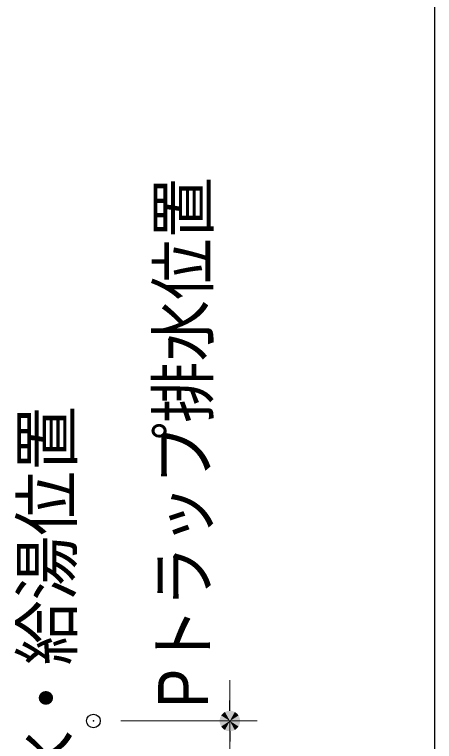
# Model space of a CAD drawing. Units: millimetres, scale not verified. Extents: x -6062 to 6062, y -3045 to 3045.
# Drawn here: x -625 to -318, y -1525 to -992 of the extents above; entities that cross this region are included whole.
import ezdxf
from ezdxf.enums import TextEntityAlignment as Align

# ---------------------------------------------------------------- set-up
doc = ezdxf.new("R2010")
doc.units = ezdxf.units.MM
doc.header["$LTSCALE"] = 20
doc.header["$PDMODE"] = 32
doc.header["$PDSIZE"] = 10
for name, color, linetype, lineweight in [('0-3_0', 7, 'Continuous', 25), ('0-5_1図面枠', 7, 'Continuous', 20), ('0-6_2寸法-2', 7, 'Continuous', 15)]:
    doc.layers.add(name, color=color, linetype=linetype, lineweight=lineweight)
doc.layers.add('0-4_Defpoints', color=7, linetype='Continuous')
doc.styles.add('ＭＳ Ｐゴシック', font='')
doc.styles.get('ＭＳ Ｐゴシック').set_extended_font_data('MS PGothic')

# ---------------------------------------------------------------- blocks, each defined once
blk = doc.blocks.new('_Dot')
at = {"layer": '0-3_0'}
blk.add_line((-10, 0), (-20, 0), dxfattribs=at)
for points in [[(0, 0), (-7.29, 6.85), (-6.37, 7.71)], [(0, 0), (-6.37, 7.71), (-5.36, 8.44)], [(0, 0), (-5.36, 8.44), (-4.26, 9.05)], [(0, 0), (-4.26, 9.05), (-3.09, 9.51)], [(0, 0), (-3.09, 9.51), (-1.87, 9.82)], [(0, 0), (-1.87, 9.82), (-0.63, 9.98)], [(0, 0), (-0.63, 9.98), (0.63, 9.98)], [(0, 0), (0.63, 9.98), (1.87, 9.82)], [(0, 0), (1.87, 9.82), (3.09, 9.51)], [(0, 0), (3.09, 9.51), (4.26, 9.05)], [(0, 0), (4.26, 9.05), (5.36, 8.44)], [(0, 0), (5.36, 8.44), (6.37, 7.71)], [(0, 0), (6.37, 7.71), (7.29, 6.85)], [(0, 0), (-10, 0), (-9.92, 1.25)], [(0, 0), (-9.92, -1.25), (-10, 0)], [(0, 0), (-9.92, 1.25), (-9.69, 2.49)], [(0, 0), (-9.69, -2.49), (-9.92, -1.25)], [(0, 0), (-9.69, 2.49), (-9.3, 3.68)], [(0, 0), (-9.3, -3.68), (-9.69, -2.49)], [(0, 0), (-9.3, 3.68), (-8.76, 4.82)], [(0, 0), (-8.76, -4.82), (-9.3, -3.68)], [(0, 0), (-8.76, 4.82), (-8.09, 5.88)], [(0, 0), (-8.09, -5.88), (-8.76, -4.82)], [(0, 0), (-8.09, 5.88), (-7.29, 6.85)], [(0, 0), (-7.29, -6.85), (-8.09, -5.88)], [(0, 0), (-6.37, -7.71), (-7.29, -6.85)], [(0, 0), (-5.36, -8.44), (-6.37, -7.71)], [(0, 0), (-4.26, -9.05), (-5.36, -8.44)], [(0, 0), (-3.09, -9.51), (-4.26, -9.05)], [(0, 0), (-1.87, -9.82), (-3.09, -9.51)], [(0, 0), (-0.63, -9.98), (-1.87, -9.82)], [(0, 0), (0.63, -9.98), (-0.63, -9.98)], [(0, 0), (7.29, 6.85), (8.09, 5.88)], [(0, 0), (8.09, 5.88), (8.76, 4.82)], [(0, 0), (8.76, 4.82), (9.3, 3.68)], [(0, 0), (9.3, 3.68), (9.69, 2.49)], [(0, 0), (9.69, 2.49), (9.92, 1.25)], [(0, 0), (9.92, 1.25), (10, 0)], [(0, 0), (1.87, -9.82), (0.63, -9.98)], [(0, 0), (3.09, -9.51), (1.87, -9.82)], [(0, 0), (4.26, -9.05), (3.09, -9.51)], [(0, 0), (5.36, -8.44), (4.26, -9.05)], [(0, 0), (6.37, -7.71), (5.36, -8.44)], [(0, 0), (7.29, -6.85), (6.37, -7.71)], [(0, 0), (8.09, -5.88), (7.29, -6.85)], [(0, 0), (8.76, -4.82), (8.09, -5.88)], [(0, 0), (9.3, -3.68), (8.76, -4.82)], [(0, 0), (9.69, -2.49), (9.3, -3.68)], [(0, 0), (9.92, -1.25), (9.69, -2.49)], [(0, 0), (10, 0), (9.92, -1.25)]]:
    blk.add_solid(points, dxfattribs=at)

msp = doc.modelspace()

# ---------------------------------------------------------------- linework, layer by layer
at = {"layer": '0-4_Defpoints'}
msp.add_point((-567.5, -1510), dxfattribs=at)
msp.add_point((-567.5, -1510), dxfattribs=at)
at = {"layer": '0-5_1図面枠', "lineweight": 30}
msp.add_line((-317.5, 1750), (-317.5, -2420), dxfattribs=at)
at = {"layer": '0-6_2寸法-2'}
for p, q in [((-467.5, -1494.99), (-467.5, -1479.99)), ((-547.5, -1510), (-447.5, -1510)), ((-547.5, -1510), (-447.5, -1510)), ((-467.5, -1510), (-467.5, -2020))]:
    msp.add_line(p, q, dxfattribs=at)

# ---------------------------------------------------------------- block references
at = {"layer": '0-6_2寸法-2', "xscale": 0.7503418, "yscale": 0.7503418}
for rotation in [270, 90]:
    msp.add_blockref('_Dot', (-467.5, -1510), dxfattribs=dict(at, rotation=rotation))

# ---------------------------------------------------------------- texts
at = {"layer": '0-6_2寸法-2', "style": 'ＭＳ Ｐゴシック'}
for s, width, p in [('Pトラップ排水位置', 0.9, (-472.48, -1500.42)), ('壁給水・給湯位置', 0.95, (-572.38, -1659.36))]:
    msp.add_text(s, height=36.66, rotation=90, dxfattribs=dict(at, width=width)).set_placement(p, align=Align.BOTTOM_LEFT)

doc.saveas('drawing.dxf')
